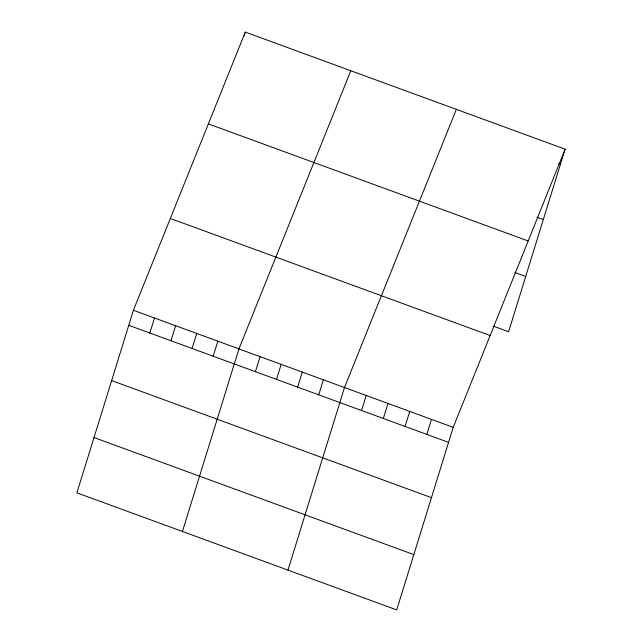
<?xml version="1.0" encoding="UTF-8"?>
<svg xmlns="http://www.w3.org/2000/svg" width="642" height="642" viewBox="0 0 642 642"><rect width="100%" height="100%" fill="white"/><g stroke="black" fill="none" stroke-linecap="round" stroke-linejoin="round"><path stroke-width="0.96" d="M133.408 310.271L76.896 492.831L396.708 609.9L453.22 427.339L565.104 149.169L245.292 32.1L133.408 310.271L453.22 427.339M149.859 333.029L154.513 317.999M244.129 35.856L245.292 32.1M170.965 340.758L175.619 325.719M192.078 348.486L196.733 333.447M213.184 356.214L217.839 341.175M182.432 531.464L238.944 348.903L350.829 70.732M255.396 371.662L260.05 356.631M276.509 379.39L281.164 364.351M297.615 387.118L302.27 372.079M318.721 394.846L323.375 379.807M287.969 570.096L344.481 387.535L456.366 109.365M361.574 410.527L366.229 395.496M383.322 418.488L387.977 403.457M405.07 426.448L409.724 411.418M426.818 434.409L431.472 419.378M565.104 149.169L508.592 331.729L493.192 326.096M558.636 163.541L560.45 164.208M536.993 217.165L543.341 219.492M208.369 123.898L528.181 240.967M514.836 272.465L525.71 276.445M170.331 218.473L490.143 335.541M128.753 325.301L448.565 442.37M111.636 380.586L431.456 497.654M94.005 437.547L413.825 554.616"/></g></svg>
